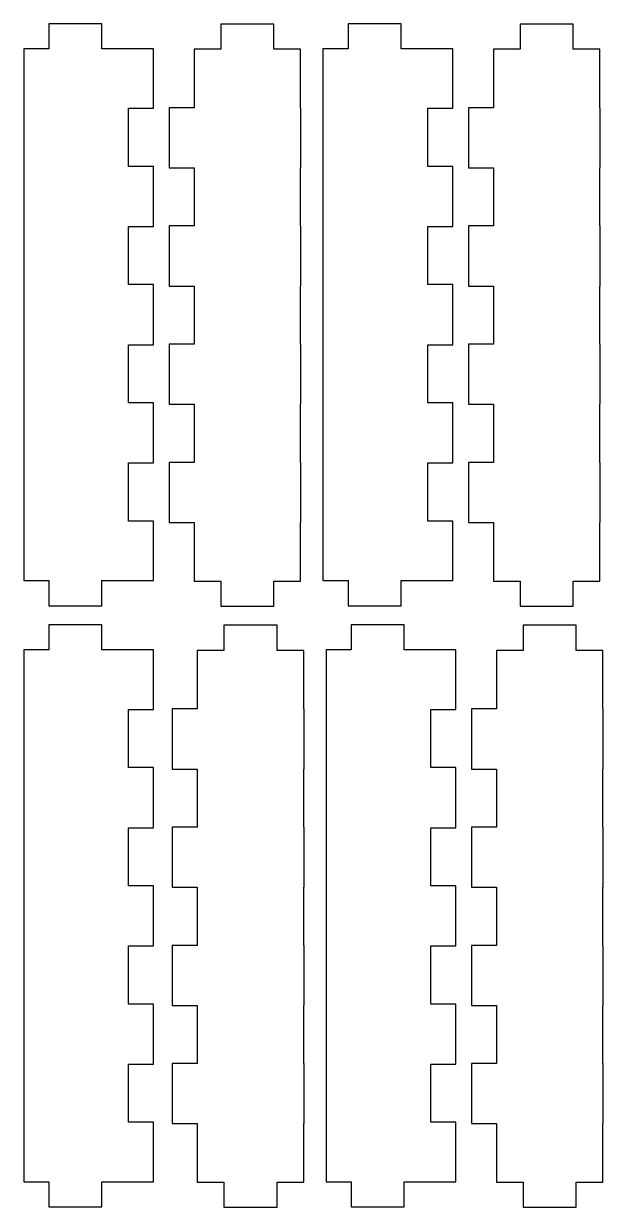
# Model space of a CAD drawing. Extents: x 92 to 192, y 32 to 237.
import ezdxf

# ---------------------------------------------------------------- set-up
doc = ezdxf.new("R2010")
doc.units = 0
doc.layers.add('Calque_1', color=7, linetype='CONTINUOUS')

msp = doc.modelspace()

# ---------------------------------------------------------------- linework, layer by layer
at = {"layer": 'Calque_1', "color": 1}
for points in [[(96.006289, 237.264738), (96.006289, 232.924019), (91.662759, 232.924019), (91.662759, 140.69), (96.006289, 140.69), (96.006289, 136.34984), (105.21146, 136.34984), (105.21146, 140.69), (114.17272, 140.69), (114.17272, 151.01947), (109.83256, 151.01947), (109.83256, 161.10501), (114.17272, 161.10501), (114.17272, 171.5158), (109.83256, 171.5158), (109.83256, 181.60134), (114.17272, 181.60134), (114.17272, 192.01268), (109.83256, 192.01268), (109.83256, 202.098219), (114.17272, 202.098219), (114.17272, 212.508999), (109.83256, 212.508999), (109.83256, 222.594539), (114.17272, 222.594539), (114.17272, 232.924019), (105.21146, 232.924019), (105.21146, 237.264738)], [(125.82863, 237.19033), (125.82863, 232.849609), (121.20809, 232.849609), (121.20809, 222.682739), (116.86737, 222.682739), (116.86737, 212.271969), (121.20809, 212.271969), (121.20809, 202.186419), (116.86737, 202.186419), (116.86737, 191.77508), (121.20809, 191.77508), (121.20809, 181.69011), (116.86737, 181.69011), (116.86737, 171.27876), (121.20809, 171.27876), (121.20809, 161.19322), (116.86737, 161.19322), (116.86737, 150.78245), (121.20809, 150.78245), (121.20809, 140.6156), (125.82863, 140.6156), (125.82863, 136.27543), (135.0338, 136.27543), (135.0338, 140.6156), (139.65489, 140.6156), (139.65489, 150.78245), (139.71379, 150.78245), (139.71379, 161.19322), (139.65489, 161.19322), (139.65489, 171.27876), (139.71379, 171.27876), (139.71379, 181.69011), (139.65489, 181.69011), (139.65489, 191.77508), (139.71379, 191.77508), (139.71379, 202.186419), (139.65489, 202.186419), (139.65489, 212.271969), (139.71379, 212.271969), (139.71379, 222.682739), (139.65489, 222.682739), (139.65489, 232.849609), (135.0338, 232.849609), (135.0338, 237.19033)], [(147.86495, 237.264738), (147.86495, 232.924019), (143.52142, 232.924019), (143.52142, 140.69), (147.86495, 140.69), (147.86495, 136.34984), (157.07012, 136.34984), (157.07012, 140.69), (166.03138, 140.69), (166.03138, 151.01947), (161.69122, 151.01947), (161.69122, 161.10501), (166.03138, 161.10501), (166.03138, 171.5158), (161.69122, 171.5158), (161.69122, 181.60134), (166.03138, 181.60134), (166.03138, 192.01268), (161.69122, 192.01268), (161.69122, 202.098219), (166.03138, 202.098219), (166.03138, 212.508999), (161.69122, 212.508999), (161.69122, 222.594539), (166.03138, 222.594539), (166.03138, 232.924019), (157.07012, 232.924019), (157.07012, 237.264738)], [(177.68729, 237.19033), (177.68729, 232.849609), (173.06675, 232.849609), (173.06675, 222.682739), (168.72603, 222.682739), (168.72603, 212.271969), (173.06675, 212.271969), (173.06675, 202.186419), (168.72603, 202.186419), (168.72603, 191.77508), (173.06675, 191.77508), (173.06675, 181.69011), (168.72603, 181.69011), (168.72603, 171.27876), (173.06675, 171.27876), (173.06675, 161.19322), (168.72603, 161.19322), (168.72603, 150.78245), (173.06675, 150.78245), (173.06675, 140.6156), (177.68729, 140.6156), (177.68729, 136.27543), (186.89246, 136.27543), (186.89246, 140.6156), (191.51355, 140.6156), (191.51355, 150.78245), (191.57245, 150.78245), (191.57245, 161.19322), (191.51355, 161.19322), (191.51355, 171.27876), (191.57245, 171.27876), (191.57245, 181.69011), (191.51355, 181.69011), (191.51355, 191.77508), (191.57245, 191.77508), (191.57245, 202.186419), (191.51355, 202.186419), (191.51355, 212.271969), (191.57245, 212.271969), (191.57245, 222.682739), (191.51355, 222.682739), (191.51355, 232.849609), (186.89246, 232.849609), (186.89246, 237.19033)], [(96.006289, 133.01833), (96.006289, 128.67758), (91.662759, 128.67758), (91.662759, 36.44351), (96.006289, 36.44351), (96.006289, 32.10335), (105.21146, 32.10335), (105.21146, 36.44351), (114.17272, 36.44351), (114.17272, 46.77298), (109.83256, 46.77298), (109.83256, 56.85852), (114.17272, 56.85852), (114.17272, 67.26931), (109.83256, 67.26931), (109.83256, 77.35485), (114.17272, 77.35485), (114.17272, 87.76619), (109.83256, 87.76619), (109.83256, 97.85173), (114.17272, 97.85173), (114.17272, 108.26251), (109.83256, 108.26251), (109.83256, 118.34805), (114.17272, 118.34805), (114.17272, 128.67758), (105.21146, 128.67758), (105.21146, 133.01833)], [(126.3578, 132.94392), (126.3578, 128.60317), (121.73726, 128.60317), (121.73726, 118.43625), (117.39654, 118.43625), (117.39654, 108.02548), (121.73726, 108.02548), (121.73726, 97.93993), (117.39654, 97.93993), (117.39654, 87.52859), (121.73726, 87.52859), (121.73726, 77.44362), (117.39654, 77.44362), (117.39654, 67.03227), (121.73726, 67.03227), (121.73726, 56.94673), (117.39654, 56.94673), (117.39654, 46.53596), (121.73726, 46.53596), (121.73726, 36.36911), (126.3578, 36.36911), (126.3578, 32.02894), (135.56297, 32.02894), (135.56297, 36.36911), (140.18406, 36.36911), (140.18406, 46.53596), (140.24296, 46.53596), (140.24296, 56.94673), (140.18406, 56.94673), (140.18406, 67.03227), (140.24296, 67.03227), (140.24296, 77.44362), (140.18406, 77.44362), (140.18406, 87.52859), (140.24296, 87.52859), (140.24296, 97.93993), (140.18406, 97.93993), (140.18406, 108.02548), (140.24296, 108.02548), (140.24296, 118.43625), (140.18406, 118.43625), (140.18406, 128.60317), (135.56297, 128.60317), (135.56297, 132.94392)], [(148.39412, 133.01833), (148.39412, 128.67758), (144.05059, 128.67758), (144.05059, 36.44351), (148.39412, 36.44351), (148.39412, 32.10335), (157.59929, 32.10335), (157.59929, 36.44351), (166.56055, 36.44351), (166.56055, 46.77298), (162.22039, 46.77298), (162.22039, 56.85852), (166.56055, 56.85852), (166.56055, 67.26931), (162.22039, 67.26931), (162.22039, 77.35485), (166.56055, 77.35485), (166.56055, 87.76619), (162.22039, 87.76619), (162.22039, 97.85173), (166.56055, 97.85173), (166.56055, 108.26251), (162.22039, 108.26251), (162.22039, 118.34805), (166.56055, 118.34805), (166.56055, 128.67758), (157.59929, 128.67758), (157.59929, 133.01833)], [(178.21646, 132.94392), (178.21646, 128.60317), (173.59592, 128.60317), (173.59592, 118.43625), (169.2552, 118.43625), (169.2552, 108.02548), (173.59592, 108.02548), (173.59592, 97.93993), (169.2552, 97.93993), (169.2552, 87.52859), (173.59592, 87.52859), (173.59592, 77.44362), (169.2552, 77.44362), (169.2552, 67.03227), (173.59592, 67.03227), (173.59592, 56.94673), (169.2552, 56.94673), (169.2552, 46.53596), (173.59592, 46.53596), (173.59592, 36.36911), (178.21646, 36.36911), (178.21646, 32.02894), (187.42163, 32.02894), (187.42163, 36.36911), (192.04272, 36.36911), (192.04272, 46.53596), (192.10162, 46.53596), (192.10162, 56.94673), (192.04272, 56.94673), (192.04272, 67.03227), (192.10162, 67.03227), (192.10162, 77.44362), (192.04272, 77.44362), (192.04272, 87.52859), (192.10162, 87.52859), (192.10162, 97.93993), (192.04272, 97.93993), (192.04272, 108.02548), (192.10162, 108.02548), (192.10162, 118.43625), (192.04272, 118.43625), (192.04272, 128.60317), (187.42163, 128.60317), (187.42163, 132.94392)]]:
    msp.add_lwpolyline(points, close=True, dxfattribs=at)

doc.saveas('drawing.dxf')
